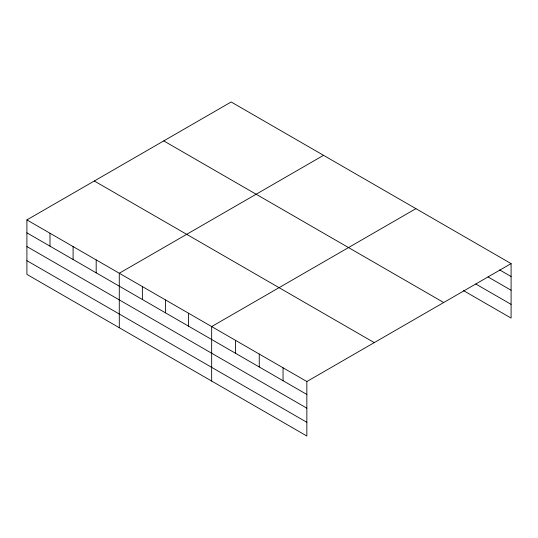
<?xml version="1.0" encoding="UTF-8"?>
<svg xmlns="http://www.w3.org/2000/svg" width="538" height="538" viewBox="0 0 538 538"><rect width="100%" height="100%" fill="white"/><g stroke="black" fill="none" stroke-linecap="round" stroke-linejoin="round"><path stroke-width="0.81" d="M26.9 219.907L306.848 381.536L306.848 436.015L26.9 274.393L26.9 219.907L231.152 101.985L511.1 263.607L511.1 318.092L463.507 290.614M323.54 155.321L119.281 273.243L119.281 327.729M415.921 208.657L211.663 326.579L211.663 381.065M306.848 381.536L511.1 263.607M499.56 269.874L511.1 276.532M488.027 276.929L511.1 290.251M475.767 283.977L511.1 304.374M163.754 140.902L443.695 302.524M94.305 180.997L374.246 342.619M26.9 232.833L306.848 394.462M26.9 246.545L306.848 408.174M26.9 260.674L306.848 422.303M283.049 367.797L283.049 380.722M259.255 354.058L259.255 366.983M235.462 340.319L235.462 353.244M188.569 313.25L188.569 326.176M165.475 299.915L165.475 312.84M142.375 286.579L142.375 299.505M96.188 259.915L96.188 272.84M73.094 246.579L73.094 259.504M49.994 233.243L49.994 246.169"/></g></svg>
